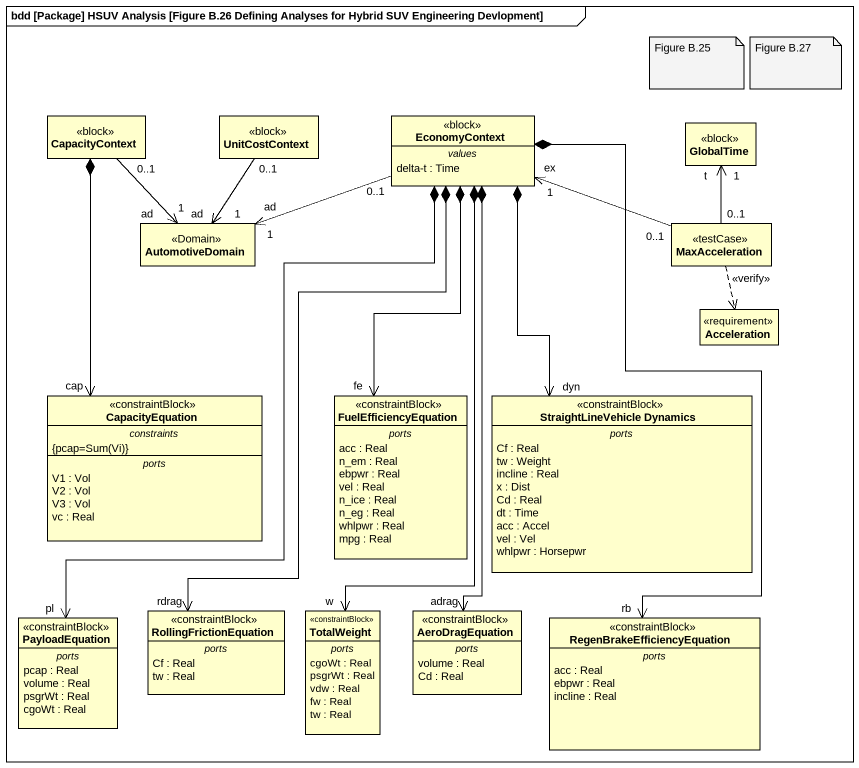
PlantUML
@startuml
mainframe bdd [Package] HSUV Analysis [Figure B.26 Defining Analyses for Hybrid SUV Engineering Devlopment]
hide circle
hide empty members
class CapacityContext <<block>>
class UnitCostContext <<block>>
class EconomyContext <<block>> {
  -- values --
  delta-t : Time
}
class GlobalTime <<block>>
class AutomotiveDomain <<Domain>>
class MaxAcceleration <<testCase>>
class Acceleration <<requirement>>
class CapacityEquation <<constraintBlock>> {
  -- constraints --
  {field} {pcap=Sum(Vi)}
  -- ports --
  V1 : Vol
  V2 : Vol
  V3 : Vol
  vc : Real
}
class FuelEfficiencyEquation <<constraintBlock>> {
  -- ports --
  acc : Real
  n_em : Real
  ebpwr : Real
  vel : Real
  n_ice : Real
  n_eg : Real
  whlpwr : Real
  mpg : Real
}
class "StraightLineVehicle Dynamics" as StraightLineVehicle_Dynamics <<constraintBlock>> {
  -- ports --
  Cf : Real
  tw : Weight
  incline : Real
  x : Dist
  Cd : Real
  dt : Time
  acc : Accel
  vel : Vel
  whlpwr : Horsepwr
}
class PayloadEquation <<constraintBlock>> {
  -- ports --
  pcap : Real
  volume : Real
  psgrWt : Real
  cgoWt : Real
}
class RollingFrictionEquation <<constraintBlock>> {
  -- ports --
  Cf : Real
  tw : Real
}
class TotalWeight <<constraintBlock>> {
  -- ports --
  cgoWt : Real
  psgrWt : Real
  vdw : Real
  fw : Real
  tw : Real
}
class AeroDragEquation <<constraintBlock>> {
  -- ports --
  volume : Real
  Cd : Real
}
class RegenBrakeEfficiencyEquation <<constraintBlock>> {
  -- ports --
  acc : Real
  ebpwr : Real
  incline : Real
}
CapacityContext "0..1" --> "ad\n1" AutomotiveDomain
CapacityContext *--> "cap" CapacityEquation
UnitCostContext "0..1" --> "ad\n1" AutomotiveDomain
EconomyContext "0..1" -left-> "ad\n1" AutomotiveDomain
EconomyContext *--> "fe" FuelEfficiencyEquation
EconomyContext *--> "dyn" StraightLineVehicle_Dynamics
EconomyContext *--> "pl" PayloadEquation
EconomyContext *--> "rdrag" RollingFrictionEquation
EconomyContext *--> "w" TotalWeight
EconomyContext *--> "adrag" AeroDragEquation
EconomyContext *--> "rb" RegenBrakeEfficiencyEquation
MaxAcceleration "0..1" -left-> "ex\n1" EconomyContext
MaxAcceleration "0..1" -up-> "t\n1" GlobalTime
MaxAcceleration ..> Acceleration : <<verify>>
note as N1
  Figure B.25
end note
note as N2
  Figure B.27
end note
@enduml
